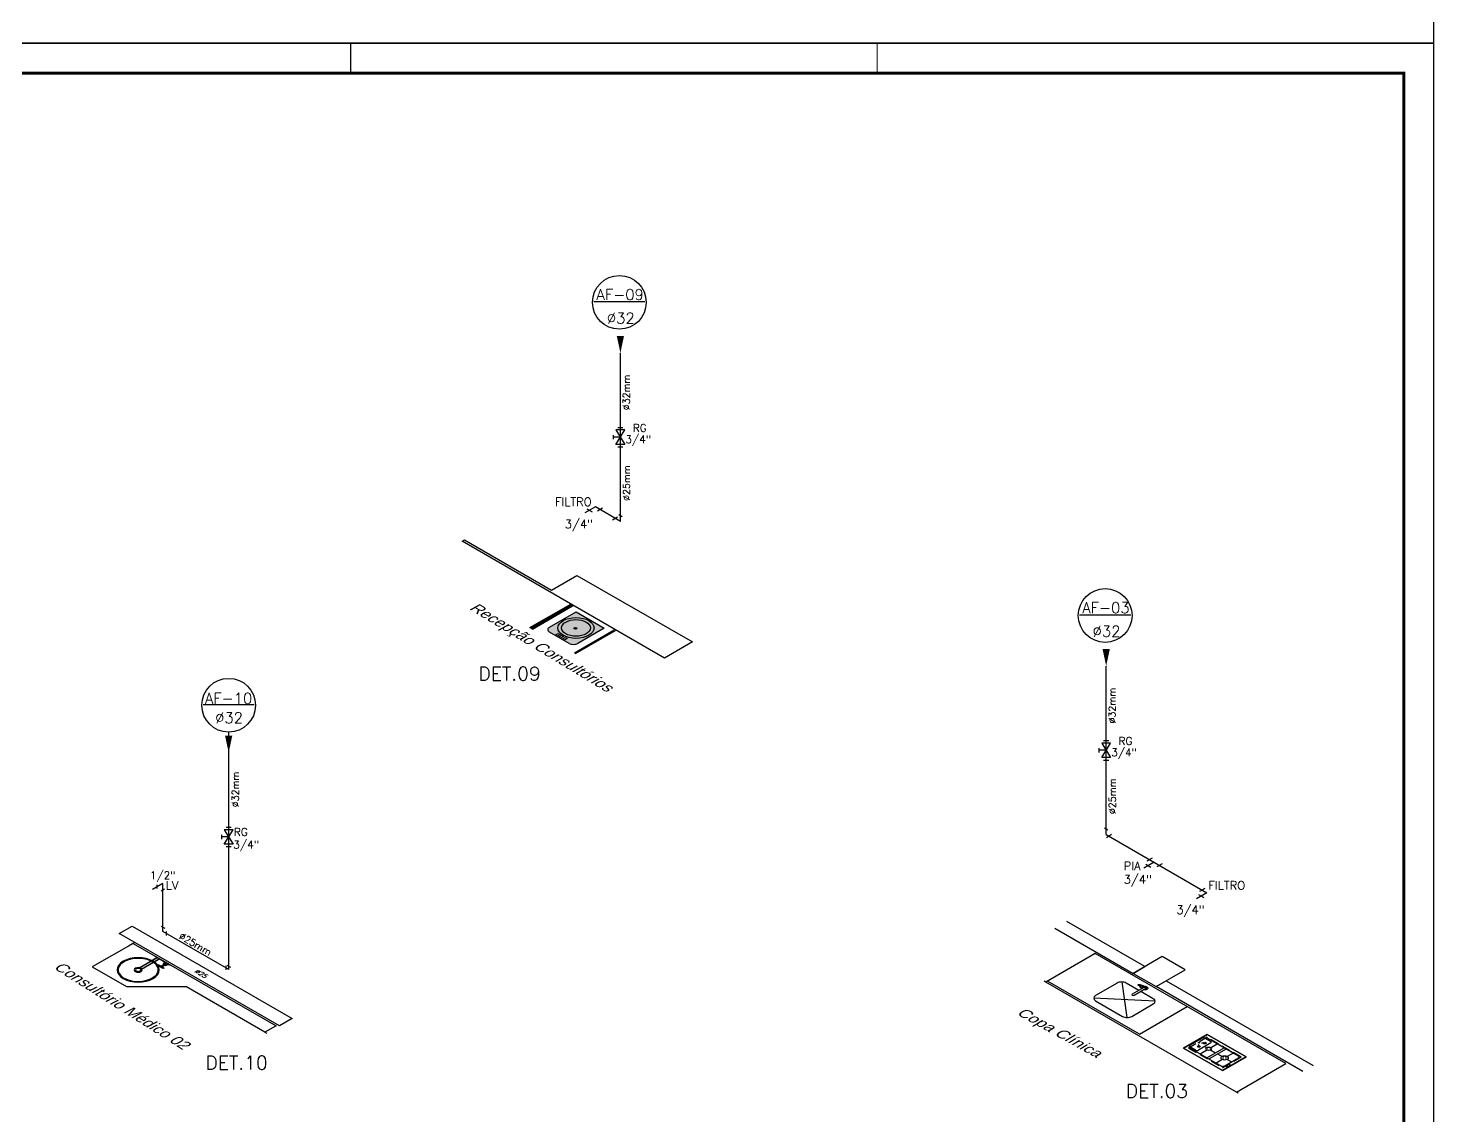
# Model space of a CAD drawing. Header units: millimetres. Extents: x 1573 to 2177, y 1587 to 1932.
# Drawn here: x 1921.84 to 1968.55, y 1836.68 to 1872.83 of the extents above; entities that cross this region are included whole.
import ezdxf
from ezdxf.enums import TextEntityAlignment as Align

# ---------------------------------------------------------------- set-up
doc = ezdxf.new("R2010")
doc.units = ezdxf.units.MM
doc.header["$LTSCALE"] = 0.03
doc.linetypes.add('CONTINU', pattern=[0])
doc.linetypes.add('HIDDEN', pattern=[9.524999999999999, 6.35, -3.175])
for name, color, linetype in [('-HIDRO', 8, 'Continuous'), ('A-PEN-Y', 2, 'Continuous'), ('AF', 2, 'Continuous'), ('CONEXAO_AG_FRIA', 3, 'Continuous'), ('CONEXÃO_HIDRÁULICA', 2, 'Continuous'), ('Diametro', 2, 'Continuous'), ("LINHA - PROJETU'S", 1, 'Continuous'), ("PRANCHA - PROJETU'S", 7, 'Continuous'), ('Prumadas_L', 1, 'Continuous'), ('Prumadas_Q', 3, 'Continuous'), ('Prumadas_T', 2, 'Continuous')]:
    doc.layers.add(name, color=color, linetype=linetype)
doc.styles.add('ARIAL', font='arial.ttf')
doc.styles.add('ROMANS', font='romans.shx', dxfattribs={"height": 0.1})
doc.styles.add('TCTUBOS-TXT', font='txt.shx')

# ---------------------------------------------------------------- blocks, each defined once
blk = doc.blocks.new('ADFSGASDFG')
at = {"layer": "PRANCHA - PROJETU'S", "color": 1}
for p, q in [((360.6780754445781, 107.3461309066749), (276.5780754445781, 107.3461309066749)), ((360.6780754445781, 47.94613090667491), (360.6780754445781, 107.3461309066749)), ((276.5780754445781, 47.94613090667491), (360.6780754445781, 47.94613090667491))]:
    blk.add_line(p, q, dxfattribs=at)
at = {"layer": "PRANCHA - PROJETU'S", "color": 4, "const_width": 0.1}
blk.add_lwpolyline([(279.0780754445781, 106.3461309066749), (359.6780754445781, 106.3461309066749), (359.6780754445781, 48.94613090667491), (279.0780754445781, 48.94613090667491)], close=True, dxfattribs=at)
blk = doc.blocks.new('2')
at = {"layer": '-HIDRO'}
h = blk.add_hatch(color=256, dxfattribs=at)
h.dxf.hatch_style = 1
h.paths.add_polyline_path([(-0.2416141096371873, 0.4166727078349729), (-0.2230947403588444, 0.39815333855663), (-0.368497939600466, 0.2527501393150086), (-0.3782427378742631, 0.2615244329798778), (-0.3870172756165232, 0.2712695418556371)])
h = blk.add_hatch(color=256, dxfattribs=at)
h.dxf.hatch_style = 1
h.paths.add_polyline_path([(-0.2517453393757852, 0.4360446335957396), (-0.2277341196645395, 0.4120334138844939), (-0.2323544651512009, 0.4074130633489865), (-0.2563656873868695, 0.4314242855846552)])
h = blk.add_hatch(color=256, dxfattribs=at)
h.dxf.hatch_style = 1
h.paths.add_polyline_path([(-0.2277341196645395, 0.4120334138844939), (-0.1309616141275786, 0.3152609083475329), (-0.1355835628869633, 0.310642161084749), (-0.2323544651512009, 0.4074130633489865)])
h = blk.add_hatch(color=256, dxfattribs=at)
h.dxf.hatch_style = 1
h.paths.add_polyline_path([(-0.1779652459613595, 0.3530238441591451), (-0.1412211074644418, 0.3162797056622275), (-0.1448590450412019, 0.312641576827325), (-0.1816033747963424, 0.3493859065824654)])
h = blk.add_hatch(color=256, dxfattribs=at)
h.dxf.hatch_style = 1
h.paths.add_polyline_path([(-0.2276021711661491, 0.3124901709825391), (-0.2089024827861723, 0.2937903537099213), (-0.216479942209972, 0.2859439934704281), (-0.2351794717876559, 0.3046435878701669)])
h = blk.add_hatch(color=256, dxfattribs=at)
h.dxf.hatch_style = 1
h.paths.add_polyline_path([(-0.2085387179251029, 0.293426588848852), (-0.2008181401879336, 0.2857061400031223), (-0.2086647370867089, 0.2781287612556997), (-0.2161159549825188, 0.2855800049812106)])
h = blk.add_hatch(color=256, dxfattribs=at)
h.dxf.hatch_style = 1
h.paths.add_polyline_path([(-0.1843106206619351, 0.3172103308487431), (-0.1770345563292056, 0.3099342665160136), (-0.2010404133703887, 0.2859284094748305), (-0.2083165384388732, 0.293204413071805)])
h = blk.add_hatch(color=256, dxfattribs=at)
h.dxf.hatch_style = 1
h.paths.add_polyline_path([(-0.200454454361299, 0.285342325285048), (-0.1817548452325586, 0.2666427161563076), (-0.1896014430058545, 0.2590654010917983), (-0.2083008140373353, 0.2777648369447843)])
h = blk.add_hatch(color=256, dxfattribs=at)
h.dxf.hatch_style = 1
h.paths.add_polyline_path([(-0.1827741080741792, 0.3297339642027542), (-0.1645109707895423, 0.3114708269181173), (-0.1715410271291354, 0.3044407373159435), (-0.1898042143076435, 0.3227039244944515)])
h = blk.add_hatch(color=256, dxfattribs=at)
h.dxf.hatch_style = 1
h.paths.add_polyline_path([(-0.174691106507848, 0.3424736382939711), (-0.1517713133296159, 0.3195538451157389), (-0.1621825887914174, 0.3091424449199925), (-0.1851025067036748, 0.3320623628322499)])
for p, q in [((-0.5533272158218097, 0.7659107812955881), (-0.4472611986466291, 0.8719767984705413)), ((-0.4472611986466291, 0.8719767984707687), (0.8833283936496628, -0.4586127938268874)), ((0.7772623764717537, -0.5646788110050238), (-0.5533272158218097, 0.7659107812955881)), ((-0.4389612871764257, 0.6232605813952432), (-0.7783725421450072, 0.2838493264259796)), ((-0.4248191515521285, 0.6374027170199952), (-0.4778521601401735, 0.5843697084310406)), ((-0.4248191515525832, 0.6374027170186309), (-0.4389612871764257, 0.6232605813950158)), ((-0.4389612871764257, 0.6232605813950158), (0.7489781052172475, -0.56467881099843)), ((-0.7783725421450072, 0.2838493264259796), (-0.4945232157188002, -2.273736754432321e-13)), ((-0.4945232157188002, -2.273736754432321e-13), (0, 0)), ((0.6568284581080661, -0.6568284581069292), (0, 0)), ((0.8833283936496628, -0.4586127938268874), (0.7772623764717537, -0.5646788110050238)), ((0.7489781052172475, -0.56467881099843), (0.6568284581080661, -0.6568284581069292)), ((0.6568284581080661, -0.6568284581069292), (0.6709705937314538, -0.670970593730317))]:
    blk.add_line(p, q, dxfattribs=at)
at = {"layer": '-HIDRO', "linetype": 'CONTINU'}
for p, q in [((-0.3873621599628173, 0.2716143596773598), (-0.2419589607211957, 0.4170175589189813)), ((-0.3870173088788089, 0.2712695085933514), (-0.2416141096371873, 0.416672707834973)), ((-0.368497939600466, 0.2527501393150086), (-0.2230947403588444, 0.39815333855663)), ((-0.3681531758300378, 0.2524053755445803), (-0.2227499765884162, 0.3978085747862019)), ((-0.2563656873868695, 0.4314242855846552), (-0.2517453539280753, 0.4360446190434494)), ((-0.1355835483346732, 0.3106421465324588), (-0.2563656873868695, 0.4314242855846552)), ((-0.1309616141275786, 0.3152609083475329), (-0.2517453476913566, 0.436044641911311)), ((-0.1816033747963424, 0.3493859065824654), (-0.1779652459613595, 0.3530238441591451)), ((-0.3873806849867139, 0.270906290481464), (-0.3873803710736117, 0.2709105542929154)), ((-0.3786062391390824, 0.2611612880526635), (-0.3873806849867139, 0.270906290481464)), ((-0.3873803710736117, 0.2709105542929154), (-0.3873764315697669, 0.2709174915619419)), ((-0.3873764315697669, 0.2709174915619419), (-0.3873690140761297, 0.2709275076730115)), ((-0.3873690265495672, 0.270927495199574), (-0.38735832856124, 0.2709403344485845)), ((-0.3870173213522464, 0.2712694961199139), (-0.3873621724362548, 0.2716143472039223)), ((-0.387318486558939, 0.2709835401012092), (-0.3872475048044002, 0.2710547588497743)), ((-0.387141102854949, 0.271156196400521), (-0.3871731864250242, 0.2711260628328259)), ((-0.3870172880898, 0.2712695293823603), (-0.3871410467248018, 0.2711562525306682)), ((-0.3782428318478248, 0.2615245373480642), (-0.3870172756165232, 0.2712695418556371)), ((-0.3688612367103622, 0.2523868422051123), (-0.3786062620069439, 0.2611612651848019)), ((-0.368497939600466, 0.2527501393150086), (-0.3782428422422489, 0.2615245269536401)), ((-0.3688500439454557, 0.2523911039376308), (-0.3688578439555386, 0.2523868255738891)), ((-0.3688400278343861, 0.252398521431268), (-0.3688500439454557, 0.2523911039376308)), ((-0.3688272010588132, 0.2524092069461576), (-0.3688400278343861, 0.252398521431268)), ((-0.3687840058006125, 0.2524490385540346), (-0.3687127766576233, 0.2525200307029974)), ((-0.3686265108749539, 0.252610229753034), (-0.3685957536390814, 0.2526431573541701)), ((-0.3685957993748046, 0.252643111618447), (-0.3684979188114571, 0.2527501601040174)), ((-0.3681531883034753, 0.2524053630711428), (-0.3684979520739035, 0.2527501268415711)), ((-0.2351794942565418, 0.3046435646027806), (-0.2276021711667404, 0.3124901709819267)), ((-0.189601443151034, 0.2590654012369783), (-0.2351793133927431, 0.304643429474705)), ((-0.2089024827861723, 0.2937903537099213), (-0.2276019965396604, 0.3124899963548467)), ((-0.2164799410040494, 0.2859439947191453), (-0.2089024827861723, 0.2937903537099213)), ((-0.2161159225178912, 0.285580038599853), (-0.2085387179251029, 0.293426588848852)), ((-0.208758887345281, 0.2936508370589773), (-0.2089024827861723, 0.2937903537099213)), ((-0.2085653069785148, 0.2934572566922112), (-0.208758887345281, 0.2936508370589773)), ((-0.2008181486486506, 0.2857061318326941), (-0.2086647051343682, 0.2781287921117498)), ((-0.208544919265738, 0.293435234968768), (-0.2085653069785148, 0.2934572566922112)), ((-0.2085387179251029, 0.293426588848852), (-0.2085449109501666, 0.2934352100220537)), ((-0.2008181403330792, 0.2857061401482655), (-0.2085387179251029, 0.293426588848852)), ((-0.208316475847746, 0.2932044756629323), (-0.1843106206619351, 0.3172103308487431)), ((-0.2004544607067373, 0.2853423191570489), (-0.2083008300920179, 0.2777648214402478)), ((-0.2010404115150164, 0.2859284113302027), (-0.1770345563292056, 0.3099342665160136)), ((-0.2008095836056764, 0.2856998826775635), (-0.2008181403330792, 0.2857061401482655)), ((-0.2007875514877287, 0.285679501201425), (-0.2008095836056764, 0.2856998826775635)), ((-0.2005939877521054, 0.2854859374658018), (-0.2007875514877287, 0.285679501201425)), ((-0.2004544711011614, 0.2853423420249104), (-0.2005939877521054, 0.2854859374658018)), ((-0.1817548617185217, 0.2666427326422707), (-0.2004544711011614, 0.2853423420249104)), ((-0.1898042143076435, 0.3227039244944515), (-0.1827741704413403, 0.3297339018361834)), ((-0.1715410271291354, 0.3044407373159435), (-0.1898042143076435, 0.3227039244944515)), ((-0.1817548367718075, 0.2666427243266993), (-0.1896014514666054, 0.2590653929214068)), ((-0.1851025067036748, 0.3320623628322499), (-0.174691137691307, 0.3424736071108857)), ((-0.1621825887914175, 0.3091424449199925), (-0.1851025067036748, 0.3320623628322499)), ((-0.1448590450412019, 0.312641576827325), (-0.1816033747963424, 0.3493859065824654)), ((-0.1715410271291354, 0.3044407373159435), (-0.1645110331562607, 0.3114707645511038)), ((-0.1621825887914175, 0.3091424449199925), (-0.1517713445127012, 0.3195538139322799)), ((-0.1448590450412019, 0.312641576827325), (-0.1412211074644418, 0.3162797056622275)), ((-0.1309616141275786, 0.3152609083475329), (-0.1355835628869633, 0.310642161084749))]:
    blk.add_line(p, q, dxfattribs=at)
at = {"layer": '-HIDRO'}
for points in [[(-0.2727911935850596, 0.117679232849431, 1), (-0.5202785669981755, 0.3651666062625474, 1)], [(-0.3728800295886768, 0.2177680688527826, 1), (-0.4201897309929253, 0.2650777702570312, 1)], [(-0.3806249724412303, 0.2255130117053361, 1), (-0.4124447881403719, 0.2573328274044778, 1)]]:
    blk.add_lwpolyline(points, format="xyb", close=True, dxfattribs=at)
blk.add_lwpolyline([(-0.5047384166516306, 0.3676412114898454, 1563.580026749659), (-0.5044151673401087, 0.3679176078470335)], format="xyb", dxfattribs=at)
at = {"layer": '-HIDRO', "linetype": 'CONTINU'}
for points in [[(-0.3873806849867139, 0.270906290481464), (-0.3875003731473398, 0.2711376776131824), (-0.3874934026159472, 0.2713908848157776), (-0.3873621724362548, 0.2716143472039223)], [(-0.3873377454323743, 0.2709631877295707), (-0.3873453500265289, 0.2709549303628191), (-0.3873522415599127, 0.2709472945853921), (-0.38735832856124, 0.2709403344485845)], [(-0.387318486558939, 0.2709835401012092), (-0.3873243968544943, 0.2709773595495026), (-0.3873300743137286, 0.2709713827295367), (-0.3873355023058206, 0.2709656054832847)], [(-0.3872475048044002, 0.2710547588497743), (-0.3872241463521694, 0.2710774354246671), (-0.3871991892304105, 0.2711013780462316), (-0.3871731988984617, 0.2711260503593884)], [(-0.3786062391390824, 0.2611612880526635), (-0.378549481176837, 0.2612041049522845), (-0.3784189079275271, 0.2613346782015943), (-0.37824292331903, 0.2615245872415731)], [(-0.3786062391390824, 0.2611612880526635), (-0.3785634305551131, 0.2612180543305606), (-0.3784328552269506, 0.2613486296587231), (-0.3782429295557487, 0.2615246142671399)], [(-0.3688612367103622, 0.2523868422051123), (-0.3686298578942152, 0.2522671623600579), (-0.3683766423759683, 0.2522741245757986), (-0.3681531883034753, 0.2524053630711428)], [(-0.3688043394622555, 0.252429781759452), (-0.3688126155390026, 0.2524221584553017), (-0.3688202575531483, 0.2524152773163421), (-0.3688272010588132, 0.2524092069461576)], [(-0.3687840058006125, 0.2524490385540346), (-0.368790175957895, 0.2524431386529032), (-0.3687961486201555, 0.2524374653513743), (-0.3688019300241129, 0.252432033201577)], [(-0.3687127766576233, 0.2525200307029974), (-0.3686854724646681, 0.2525481914002902), (-0.3686565446556314, 0.2525784330702529), (-0.3686265337426547, 0.2526102068853333)]]:
    blk.add_lwpolyline(points, dxfattribs=at)
at = {"layer": '-HIDRO', "style": 'ARIAL'}
blk.add_text('Consultório Médico 02', height=0.1151999999999127, rotation=312.3609809715558, dxfattribs=at).set_placement((-0.5424940592129097, -0.2626671387247264), align=Align.MIDDLE_CENTER)
at = {"layer": '-HIDRO', "ltscale": 100, "style": 'TCTUBOS-TXT'}
blk.add_text('%%C25', height=0.05, rotation=315.0000000000046, dxfattribs=at).set_placement((0.1110978833448826, 0.1663650366003822), align=Align.CENTER)
blk = doc.blocks.new('*U235', base_point=(2541.546156235056, 289.3285959357818))
at = {"linetype": 'Continuous'}
blk.add_line((2532.599452394996, 286.5893559960991), (2532.599452394996, 292.0678358754644), dxfattribs=at)
for p, q in [((2535.796156270408, 298.66273917744), (2547.296156199705, 279.9944526941235)), ((2547.296156199705, 298.6611193981234), (2535.796156270408, 298.66273917744)), ((2535.796156270408, 279.9960724734401), (2547.296156199705, 298.6611193981234)), ((2538.212822901723, 301.9952626277823), (2544.87948956839, 301.9952626277823)), ((2541.546156235056, 289.3285959357818), (2532.599452394996, 289.3285959357818)), ((2547.296156199705, 279.9944526941235), (2535.796156270408, 279.9960724734401)), ((2538.212822901723, 276.6619292437822), (2544.87948956839, 276.6619292437822))]:
    blk.add_line(p, q)
blk = doc.blocks.new('3')
at = {"layer": '-HIDRO'}
for p, q in [((-0.1440816380943488, 0.783642458823806), (-0.7934383767631061, 1.432999197492336)), ((-0.892433326129094, 1.334004248125893), (-0.2430765874607914, 0.684647509457136)), ((-0.5570319983078207, 0.9703186490555709), (-0.9671536947164441, 0.5601969526464927)), ((1.026887197887163, -0.6136005471391854), (-0.5570319983078207, 0.9703186490555709)), ((-0.001953175076550906, 0.9257709218416039), (-0.2430765874607914, 0.6846475094573634)), ((0.1889656558439583, 0.7348520909210947), (-0.001953175076550906, 0.9257709218416039)), ((-0.2430765874607914, 0.684647509457136), (-0.1440816380943488, 0.783642458823806)), ((-0.05215775654028221, 0.4937286785368542), (0.1889656558439583, 0.7348520909210947)), ((-0.2430765874607914, 0.6846475094573634), (-0.05215775654028221, 0.4937286785368542)), ((-0.9671536947164441, 0.5601969526464927), (-0.9812958303402866, 0.5743390882701078)), ((0.6167663422904752, -1.02372177014513), (-0.9671536947164441, 0.5601969526464927)), ((-0.1893359155803864, -0.1893359155801591), (-0.9530115590921469, 0.5743390882705626)), ((-0.3743963528570475, 0.5448424626852102), (-0.5540721860540998, 0.3651666294886127)), ((-0.3351835588516678, 0.5603175510157143), (-0.2938252558149088, 0.05023181707861113)), ((-0.1947205195790502, 0.440031559788622), (-0.2995314209936168, 0.5448424612038707)), ((-0.05215775654028221, 0.4937286785368542), (0.03340216398305529, 0.579288599059737)), ((1.167479874862011, -0.7259089528654386), (-0.05215775654028221, 0.4937286785368542)), ((0.03340216398305529, 0.579288599059737), (1.253039795385348, -0.6403490323427832)), ((-0.07493663017771723, 0.3202476703875163), (-0.1797475329092322, 0.4250585731192587)), ((-0.05946154036496409, 0.2845955325287832), (-0.5695472743016126, 0.3259538355655422)), ((-0.5540721845725329, 0.2903016976254094), (-0.3294773937561786, 0.065706906809055)), ((-0.2546124618922931, 0.06570690532680601), (-0.07493662869524087, 0.2453827385234035)), ((-0.1893359155803864, -0.1893359155801591), (0.2066433253737614, 0.2066433253739888)), ((0.2284344538593102, -0.3490014220160734), (0.3309547238139313, -0.2464811520620958)), ((0.40185878092977, -0.3173852091779347), (0.2993385109754704, -0.4199054791322339)), ((0.40185878092977, -0.3173852091779347), (0.2993385109754704, -0.4199054791322339)), ((0.3544556256589864, -0.2464811520624173), (0.40185878092977, -0.2938843073332011)), ((0.6331366849290087, -0.5078179411644604), (0.3783702711199444, -0.2530515273541092)), ((0.3939773559212474, -0.3914221434703932), (0.4553591215777733, -0.3300403778138676)), ((0.6331366849283655, -0.5078179411651036), (0.4222813669354836, -0.296962623172221)), ((0.2758376091304154, -0.4199054791325554), (0.2284344538596317, -0.3725023238617716)), ((0.2369871097551977, -0.3944346887182124), (0.4917535235652266, -0.6492011025282421)), ((0.3139759602146343, -0.4714235391770062), (0.3753577258718032, -0.4100417735198374)), ((0.3513709092602924, -0.3674353268588824), (0.3753577258718032, -0.3914221434703932)), ((0.3712594084626996, -0.5287069874250716), (0.5126425698258386, -0.387323826061933)), ((0.5303202393550841, -0.4050014955921434), (0.388937077992106, -0.5463846569551212)), ((0.3939773559212474, -0.4100417735198374), (0.4419509891445906, -0.4580154067431808)), ((0.5262219219464628, -0.523666709496252), (0.5876036876029886, -0.4622849438397265)), ((0.4462205262398496, -0.603668105202865), (0.5076022918970186, -0.5422863395456963)), ((0.459628658673997, -0.4756930762732303), (0.5076022918970186, -0.523666709496252)), ((0.5152544254106033, -0.649201102528242), (0.633136684928687, -0.5313188430101585)), ((0.5262219219464628, -0.5422863395456963), (0.5741955551698059, -0.5902599727690396)), ((0.6167663422904752, -1.02372177014513), (1.026887197887163, -0.6136005471391854)), ((1.167479874862011, -0.7259089528654386), (1.167479874862011, -0.7259089528654386)), ((0.630908287874945, -1.0378637157296), (0.6167663422904752, -1.02372177014513))]:
    blk.add_line(p, q, dxfattribs=at)
at = {"layer": '-HIDRO', "linetype": 'HIDDEN', "ltscale": 0.5}
for p, q in [((0.3721852883347765, -0.2359265434899953), (0.2178798452880528, -0.3902319865364916)), ((0.6550280008088976, -0.5187692559643438), (0.3721852883347765, -0.2359265434899953)), ((0.2178798452880528, -0.3902319865364916), (0.5007225577621739, -0.67307469901084)), ((0.5007225577621739, -0.67307469901084), (0.6550280008088976, -0.5187692559643438))]:
    blk.add_line(p, q, dxfattribs=at)
at = {"layer": '-HIDRO', "linetype": 'CONTINU'}
blk.add_lwpolyline([(-0.1725040024157352, 0.4622479296522215), (-0.249385783935395, 0.3853660309014231, 0.9999999999999998), (-0.2347840680736226, 0.3707643150401054), (-0.1402615086622063, 0.4652868717530509, 0.9999999999999998), (-0.15486322722154, 0.4798885903128394), (-0.1625571817180571, 0.4721946844008471)], format="xyb", dxfattribs=at)
at = {"layer": '-HIDRO', "linetype": 'CONTINU', "extrusion": (0, 0, -1)}
for points in [[(0.1931738302923804, 0.5097139322651856, 0.6457513110647096), (0.1983296889357007, 0.5233550520265453, 0.6457513110647103), (0.1846885691729767, 0.5181991933841346)], [(0.1931738302923804, 0.5097139322651856, -0.2152504370214427), (0.1870160074413434, 0.5120413705326428, -0.2152504370214419), (0.1846885691729767, 0.5181991933841346)], [(0.1739833397955408, 0.4781491039825596, -0.1512520617131755), (0.1725040024157352, 0.4622479296522215, 0.9999999833546326)], [(0.1531237397762197, 0.4990087031221719, -0.2972891857703544), (0.1739833397955408, 0.4781491039825596)], [(0.1625571817180571, 0.4721946844008471, 2.50662756314521), (0.1479555154064656, 0.4575929198999802)], [(0.1579023328895346, 0.4476461643696439, -0.6683948140124802), (0.1226207338122549, 0.4829275332440375, -0.3608591662082825), (0.1531237397762197, 0.4990087031221719)]]:
    blk.add_lwpolyline(points, format="xyb", dxfattribs=at)
at = {"layer": '-HIDRO', "linetype": 'CONTINU'}
for points in [[(-0.1931738302923804, 0.5097139322651856), (-0.1871602531682584, 0.5037003551410635)], [(-0.1680684156485768, 0.5072358806075954), (-0.1758465716748105, 0.5150140366340565), (-0.1899886728683668, 0.5008719354405002), (-0.1822105168421331, 0.4930937794140391)], [(-0.1531237397762197, 0.4990087031221719), (-0.16470966645511, 0.5105946298010622), (-0.1855692660346904, 0.4897350302214818), (-0.1739833397955408, 0.4781491039825596)], [(-0.1846885691729767, 0.5181991933841346), (-0.1786749920488546, 0.5121856162600125)], [(-0.1625571817180571, 0.4721946844008471), (-0.1725040024157352, 0.4622479296522215)]]:
    blk.add_lwpolyline(points, dxfattribs=at)
at = {"layer": '-HIDRO'}
for points in [[(0.1754534384164648, -0.3902319865365519), (0.5007225577623019, -0.71550110588239), (0.6974544076799255, -0.518769255964767), (0.3721852883340884, -0.1935001366189289)], [(0.1754534384164648, -0.3902319865365519), (0.3721852883340884, -0.1935001366189289), (0.6974544076799255, -0.518769255964767), (0.5007225577623019, -0.71550110588239)], [(0.3001147296171371, -0.351329326304482), (0.3042067983639734, -0.3514470037300845), (0.3043887846634245, -0.34511868336033), (0.3002967159159451, -0.3450010059353706)], [(0.3352649087058922, -0.316179147215727), (0.3353825861314947, -0.3202712159625632), (0.3290542657617402, -0.3204532022620143), (0.3289365883367808, -0.316361133514535)]]:
    blk.add_lwpolyline(points, close=True, dxfattribs=at)
at = {"layer": '-HIDRO', "extrusion": (0.04528912528135104, 0.9989739211467186, 0), "elevation": -0.3039092597099037}
blk.add_lwpolyline([(-0.3776125441339862, 0.02492647059179373), (-0.3776125441339862, 0.02492647059179373, -0.1447060525105109), (-0.3663437369469837, 0.02700367647414563, -0.1404771322399521), (-0.3547243411339518, 0.02492647059179373), (-0.3547243411339518, 0.02492647059179373), (-0.3776125441339862, 0.02492647059179373)], format="xyb", dxfattribs=at)
at = {"layer": '-HIDRO', "extrusion": (-0.9989739211467186, -0.04528912528134826, 0), "elevation": -0.287133782049586}
blk.add_lwpolyline([(0.3929329349531707, 0.02492647059179374), (0.3929329349531707, 0.02492647059179374, 0.1447060525105109), (0.3816641277658614, 0.02700367647414564, 0.1404771322399521), (0.3700447319526472, 0.02492647059179374), (0.3700447319526472, 0.02492647059179374), (0.3929329349531707, 0.02492647059179374)], format="xyb", dxfattribs=at)
at = {"layer": '-HIDRO'}
for centre, radius in [((0.3049312172453336, -0.3127702836059296), 0.005055516275900727), ((0.3521169925517241, -0.3193310720160065), 0.01149326958865105), ((0.3032666544174166, -0.3681814101503139), 0.01149326958865105), ((0.3846675408965253, -0.4007319584951153), 0.02341708943340825), ((0.5169121069217407, -0.5329765245209742), 0.03137805272921594), ((0.5368291056056111, -0.6533596580032051), 0.005055516275900727), ((0.5580869421809185, -0.632101821427898), 0.005055516275900727)]:
    blk.add_circle(centre, radius, dxfattribs=at)
for centre, radius, start, end in [((-0.3369638861847761, 0.5074099960129388), 0.0529374999999885, 44.99999999999079, 135.0000000000092), ((-0.5166397193813737, 0.3277341628163413), 0.0529374999999885, 135.0000000000092, 224.9999999999908), ((-0.1123690953688765, 0.2828152051965844), 0.0529374999999885, 315.0000000000092, 44.99999999999079), ((-0.292044928565474, 0.1031393719999869), 0.0529374999999885, 224.9999999999908, 315.0000000000092), ((0.24018490478232, -0.3607518729390833), 0.01661764705881548, 134.9999999999999, 224.9999999999999), ((0.3427051747366195, -0.2582316029847841), 0.01661764705881548, 44.99999999999993, 134.9999999999999), ((0.3666198201964522, -0.2648019782776014), 0.016617647059731, 45.00000000156324, 119.8127591704173), ((0.3901083300074032, -0.3056347582555679), 0.01661764705881548, 314.9999999999999, 44.99999999999993), ((0.248737560677886, -0.3826842377955241), 0.01661764705881548, 160.5102482360689, 224.9999999999999), ((0.2875880600531037, -0.4081550282098671), 0.01661764705881548, 224.9999999999999, 314.9999999999999), ((0.6213862340059988, -0.5195683920874703), 0.01661764705881548, 314.9999999999999, 44.99999999999993), ((0.503503974487915, -0.6374506516055538), 0.01661764705881548, 224.9999999999999, 314.9999999999999)]:
    blk.add_arc(centre, radius, start, end, dxfattribs=at)
at = {"layer": '-HIDRO', "style": 'ARIAL'}
blk.add_text('Copa Clínica', height=0.1151999999999127, rotation=316.5343228338134, dxfattribs=at).set_placement((-0.8620930467224923, -0.1567466591567754), align=Align.MIDDLE_CENTER)
blk = doc.blocks.new('*U236', base_point=(2541.546156235056, 289.3285959357818))
at = {"linetype": 'Continuous'}
blk.add_line((2532.599452394996, 286.5893559960991), (2532.599452394996, 292.0678358754644), dxfattribs=at)
for p, q in [((2535.796156270408, 298.66273917744), (2547.296156199705, 279.9944526941235)), ((2547.296156199705, 298.6611193981234), (2535.796156270408, 298.66273917744)), ((2535.796156270408, 279.9960724734401), (2547.296156199705, 298.6611193981234)), ((2538.212822901723, 301.9952626277823), (2544.87948956839, 301.9952626277823)), ((2541.546156235056, 289.3285959357818), (2532.599452394996, 289.3285959357818)), ((2547.296156199705, 279.9944526941235), (2535.796156270408, 279.9960724734401)), ((2538.212822901723, 276.6619292437822), (2544.87948956839, 276.6619292437822))]:
    blk.add_line(p, q)
blk = doc.blocks.new('WEWE')
at = {"layer": '-HIDRO'}
h = blk.add_hatch(color=256, dxfattribs=at)
h.dxf.hatch_style = 1
edge = h.paths.add_edge_path()
edge.add_line((-0.4624487345656263, -0.2497523257360683), (-0.2420744432144896, -0.0296196085475493))
edge.add_line((-0.2420744432144915, -0.02961960854753443), (-0.008027063186997835, -0.2639238327214372))
edge.add_line((-0.008027063186986538, -0.2639238327214457), (-0.2284013545377817, -0.4840565499103066))
edge.add_arc((-0.2637372994056193, -0.4486818272927167), 0.04999999999972714, 224.9685789816482, 314.9685789816645, ccw=False)
edge.add_line((-0.2991120220232233, -0.4840177721605414), (-0.4624875123141022, -0.320462993221599))
edge.add_arc((-0.4271127896971194, -0.285127048353047), 0.0499999999997982, 134.9685789827393, 224.9685789827556, ccw=False)
for p, q in [((-1.188180851902871, 0.9856911995991595), (-1.168381862028582, 1.005490189473221)), ((0.4926119669771651, -0.695101619279967), (-1.188180851902871, 0.9856911995991595)), ((-1.168381862028582, 1.005490189473221), (-0.4464258384373352, 0.283534165881747)), ((-0.4464258384373352, 0.283534165881747), (-0.234293804081517, 0.4956662002375651)), ((-0.234293804081517, 0.4956662002375651), (0.7245429912063628, -0.4631705950507694)), ((-0.624616747291384, -0.2566954149438061), (-0.2852054923232572, 0.08271584002795862)), ((-0.603403543856075, -0.2779086183788877), (-0.2703562499191321, 0.05513867556169316)), ((-0.361896720990444, 0.006024611359634946), (-0.361896720990444, -0.03640179551098299)), ((-0.3518967209911352, 0.0160246113600806), (-0.3518967209906805, -0.02640179551053734)), ((-0.3418967209904622, 0.0260246113600715), (-0.3418967209909169, -0.01640179551077381)), ((-0.3318967209906987, 0.03602461136028978), (-0.3318967209906987, -0.00640179551055553)), ((-0.3218967209904804, 0.04602461136050806), (-0.3218967209904804, 0.003598204489662749)), ((-0.3118967209907169, 0.05602461136049897), (-0.3118967209907169, 0.01359820448942628)), ((-0.3018967209904986, 0.06602461136048987), (-0.3018967209904986, 0.02359820448964456)), ((-0.291896720990735, 0.07602461136048078), (-0.291896720990735, 0.03359820448986284)), ((-0.2818967209905168, 0.07940706868794223), (-0.2818967209905168, 0.04359820449008112)), ((-0.2718967209907532, 0.06940706868772395), (-0.2718967209907532, 0.05359820449007202)), ((-0.4818967209907896, -0.1139753886416202), (-0.4818967209903349, -0.1564017955126928)), ((-0.4718967209910261, -0.1039753886416293), (-0.4718967209910261, -0.1464017955122472)), ((-0.4618967209908078, -0.09397538864141097), (-0.4618967209908078, -0.1364017955122563)), ((-0.4518967209905895, -0.08397538864096532), (-0.4518967209905895, -0.126401795512038)), ((-0.4418967209903713, -0.07397538864120179), (-0.4418967209903713, -0.1164017955118197)), ((-0.4318967209906077, -0.06397538864098351), (-0.4318967209906077, -0.1064017955116014)), ((-0.4218967209908442, -0.05397538864076523), (-0.4218967209908442, -0.09640179551138317)), ((-0.4118967209906259, -0.04397538864054695), (-0.4118967209906259, -0.08640179551161964)), ((-0.4018967209908624, -0.03397538864078342), (-0.4018967209904076, -0.07640179551140136)), ((-0.3918967209901894, -0.02397538864033777), (-0.3918967209910988, -0.06640179551141046)), ((-0.3818967209908806, -0.01397538864034686), (-0.3818967209908806, -0.05640179551141955)), ((-0.3718967209906623, -0.003975388640355959), (-0.3718967209906623, -0.04640179551120127)), ((-0.591896720990917, -0.223975388642657), (-0.591896720990917, -0.2664017955137297)), ((-0.5818967209906987, -0.2139753886426661), (-0.5818967209906987, -0.2564017955137388)), ((-0.5718967209904804, -0.2039753886426752), (-0.5718967209904804, -0.2464017955135205)), ((-0.5618967209902621, -0.1939753886426843), (-0.5618967209902621, -0.2364017955135296)), ((-0.5518967209904986, -0.1839753886422386), (-0.5518967209909533, -0.2264017955130839)), ((-0.541896720990735, -0.1739753886422477), (-0.541896720990735, -0.216401795513093)), ((-0.5318967209905168, -0.1639753886422568), (-0.5318967209905168, -0.2064017955128747)), ((-0.5218967209907532, -0.1539753886420385), (-0.5218967209902985, -0.1964017955128838)), ((-0.5118967209909897, -0.1439753886418202), (-0.5118967209909897, -0.1864017955128929)), ((-0.5018967209907714, -0.1339753886418293), (-0.5018967209903167, -0.1764017955126747)), ((-0.4918967209905531, -0.1239753886416111), (-0.4918967209905531, -0.1664017955124564)), ((-0.603403543856075, -0.2779086183788877), (-0.624616747291384, -0.2566954149438061)), ((-0.6218967209906623, -0.2539753886433118), (-0.6218967209906623, -0.2594154412438456)), ((-0.611896720990444, -0.2439753886430935), (-0.611896720990444, -0.2694154412440639)), ((-0.6018967209906805, -0.2339753886431026), (-0.6018967209906805, -0.2764017955139479)), ((-0.2558605609028746, -0.6197947470830059), (0.07435830590929982, -0.2895758802685577)), ((-0.2452539591854475, -0.630401348800433), (0.08496490762672693, -0.3001824819859849)), ((0.02054159938880508, -0.3433925867894914), (0.02054159938880508, -0.3646057902246866)), ((0.03054159938856862, -0.3333925867893868), (0.03054159938856861, -0.3546057902245821)), ((0.0405415993887869, -0.3233925867893959), (0.04054159938878689, -0.3446057902244775)), ((0.05054159938855043, -0.3133925867892913), (0.05054159938855043, -0.3346057902244866)), ((0.06054159938876871, -0.3033925867891867), (0.06054159938876871, -0.324605790224382)), ((0.07054159938853224, -0.2933925867891958), (0.07054159938853224, -0.3146057902242774)), ((0.08054159938875052, -0.2957591737530265), (0.08054159938875052, -0.3046057902241728)), ((-0.09945840061154054, -0.4633925867902917), (-0.09945840061154056, -0.4846057902256007)), ((-0.08945840061132226, -0.4533925867901871), (-0.08945840061132226, -0.4746057902254961)), ((-0.07945840061110399, -0.4433925867901962), (-0.07945840061110399, -0.4646057902253915)), ((-0.06945840061134045, -0.4333925867900916), (-0.06945840061134045, -0.4546057902252869)), ((-0.05945840061112218, -0.423392586789987), (-0.05945840061112218, -0.444605790225296)), ((-0.04945840061135864, -0.4133925867899961), (-0.04945840061135864, -0.4346057902251914)), ((-0.03945840061114036, -0.4033925867898915), (-0.03945840061114037, -0.4246057902250868)), ((-0.02945840061137683, -0.3933925867897869), (-0.02945840061137683, -0.4146057902250959)), ((-0.01945840061115854, -0.383392586789796), (-0.01945840061115855, -0.4046057902249913)), ((-0.009458400611395011, -0.3733925867896914), (-0.009458400611395015, -0.3946057902248867)), ((0.000541599388823269, -0.3633925867895869), (0.0005415993888232655, -0.3846057902247821)), ((0.0105415993885868, -0.353392586789596), (0.0105415993885868, -0.3746057902247912)), ((0.7245429912063628, -0.4631705950507694), (0.4926119669771651, -0.695101619279967)), ((-0.2194584006114314, -0.5833925867910921), (-0.2194584006114314, -0.604605790226401)), ((-0.2094584006112132, -0.5733925867909875), (-0.2094584006112132, -0.5946057902264101)), ((-0.1994584006114496, -0.5633925867909966), (-0.1994584006114496, -0.5846057902263055)), ((-0.1894584006112313, -0.553392586790892), (-0.1894584006112313, -0.574605790226201)), ((-0.1794584006114678, -0.5433925867907874), (-0.1794584006114678, -0.5646057902260964)), ((-0.1694584006112495, -0.5333925867907965), (-0.1694584006112495, -0.5546057902261055)), ((-0.159458400611486, -0.5233925867906919), (-0.159458400611486, -0.5446057902260009)), ((-0.1494584006112677, -0.5133925867905873), (-0.1494584006112677, -0.5346057902258963)), ((-0.1394584006115042, -0.5033925867905964), (-0.1394584006115042, -0.5246057902259054)), ((-0.1294584006112859, -0.4933925867904918), (-0.1294584006112859, -0.5146057902258008)), ((-0.1194584006115224, -0.4833925867903872), (-0.1194584006115224, -0.5046057902256962)), ((-0.1094584006113041, -0.4733925867903963), (-0.1094584006113041, -0.4946057902255916)), ((-0.2452539591854475, -0.6304013488006603), (-0.2558605609028746, -0.6197947470832332)), ((-0.2494584006111768, -0.6133925867912922), (-0.2494584006111768, -0.6261969073748332)), ((-0.2394584006114132, -0.6033925867911876), (-0.2394584006114132, -0.6246057902266102)), ((-0.229458400611195, -0.5933925867911967), (-0.229458400611195, -0.6146057902265056))]:
    blk.add_line(p, q, dxfattribs=at)
blk.add_lwpolyline([(-0.4624487345656263, -0.2497523257360683), (-0.2420744432144915, -0.02961960854753443), (-0.008027063186986538, -0.2639238327214457), (-0.2284013545377803, -0.4840565499103207, -0.4142135623730951), (-0.2991120220232233, -0.4840177721605414), (-0.4624875123141123, -0.3204629932216108, -0.4142135623730951)], format="xyb", close=True, dxfattribs=at)
for points in [[(-0.4160988052440473, -0.3636084325358127), (-0.3912375750098818, -0.3387744551669414), (-0.3736855781692157, -0.3563457136103239), (-0.3985468084033812, -0.3811796909791951)], [(-0.3879286791635934, -0.3918094725790127), (-0.3630674489294279, -0.3669754952101414), (-0.3455154520887049, -0.3845467536535807), (-0.3703766823228705, -0.409380731022452)], [(-0.3584604671996487, -0.4213100230282123), (-0.3335992369654832, -0.396476045659341), (-0.3160472401248171, -0.4140473041027235), (-0.3409084703589826, -0.4388812814715948)]]:
    blk.add_lwpolyline(points, close=True, dxfattribs=at)
blk.add_circle((-0.2424999038704385, -0.2611888988671467), 0.15, dxfattribs=at)
at = {"layer": '-HIDRO', "ltscale": 0.003}
for centre, radius in [((-0.2424999038704385, -0.2611888988671467), 0.12), ((-0.2477164533297014, -0.2663997299480911), 0.0127833614885098)]:
    blk.add_circle(centre, radius, dxfattribs=at)
at = {"layer": '-HIDRO', "style": 'ARIAL'}
blk.add_text('Recepção Consultórios', height=0.1151999999999127, rotation=313.6828827688312, dxfattribs=at).set_placement((-0.5386790687894913, -0.5280397466465074), align=Align.MIDDLE_CENTER)

msp = doc.modelspace()

# ---------------------------------------------------------------- linework, layer by layer
at = {"layer": 'A-PEN-Y'}
for p, q in [((1940.404782217639, 1856.854927457714), (1940.577987298398, 1856.754927457715)), ((1940.926536898426, 1856.880343973147), (1940.753331817671, 1856.780343973147)), ((1941.426290870398, 1856.584202704273), (1941.253085789643, 1856.484202704273)), ((1957.843899818227, 1846.026752294108), (1957.670694737472, 1845.926752294107)), ((1958.979447611023, 1845.044489447912), (1959.152652691782, 1844.944489447913)), ((1959.18871923982, 1845.250317707314, 25.33831923312954), (1959.015514159065, 1845.150317707314, 25.33831923312954)), ((1959.52520875941, 1845.056048124325), (1959.352003678655, 1844.956048124325)), ((1960.731103170524, 1844.033170208891), (1960.904308251282, 1843.933170208892)), ((1960.940374799321, 1844.238998468293, 25.33831923312954), (1960.767169718566, 1844.138998468293, 25.33831923312954)), ((1926.258255851945, 1842.990884431922), (1926.373725905783, 1842.924217765255)), ((1926.424150130019, 1842.809491068657), (1926.424150130019, 1842.676157735324)), ((1928.408996033087, 1841.663539752223), (1928.408996033087, 1841.53020641889)), ((1928.442669045867, 1841.690445416873), (1928.558139099706, 1841.623778750206))]:
    msp.add_line(p, q, dxfattribs=at)
at = {"layer": 'AF'}
for p, q in [((1941.519088719144, 1856.438234019948), (1941.519088719144, 1862.038188627733)), ((1940.687670533497, 1856.918253103025), (1940.341260371983, 1856.718253103024)), ((1957.66414328007, 1846.030532048074), (1957.66414328007, 1851.63048665586)), ((1928.500404072786, 1841.544098629228), (1928.500404072786, 1849.43433716315)), ((1959.262335926881, 1845.107815093223), (1958.915925765368, 1844.907815093222)), ((1926.315990878861, 1844.405402491366), (1925.969580717348, 1844.205402491367)), ((1926.315990878861, 1842.805270174762), (1926.315990878861, 1844.405402491366)), ((1961.013991486382, 1844.096495854202), (1960.667581324868, 1843.896495854201))]:
    msp.add_line(p, q, dxfattribs=at)
at = {"layer": 'AF', "ltscale": 100}
for p, q in [((1941.519088719144, 1856.438234019948), (1940.687670533497, 1856.918253103025)), ((1957.66414328007, 1846.030532048074), (1961.013991486381, 1844.096496284418)), ((1928.500404072786, 1841.544098629228), (1926.315990878861, 1842.805270174762))]:
    msp.add_line(p, q, dxfattribs=at)
at = {"layer": 'CONEXÃO_HIDRÁULICA'}
for p, q in [((1941.57520716531, 1856.586590183142), (1941.462970272978, 1856.651390183142)), ((1957.720261726236, 1846.178888211268), (1957.608024833904, 1846.243688211268)), ((1926.128317414613, 1844.23366947113), (1926.128317414613, 1844.36326947113)), ((1926.259872432695, 1844.157002491366), (1926.372109325027, 1844.221802491366))]:
    msp.add_line(p, q, dxfattribs=at)
at = {"layer": "LINHA - PROJETU'S", "color": 1, "const_width": 0.03}
msp.add_lwpolyline([(1950.054897127379, 1872.334442239732), (1950.054897127379, 1871.334442239732)], dxfattribs=at)
at = {"layer": "PRANCHA - PROJETU'S", "color": 1}
msp.add_line((1932.554897174018, 1871.334442239732), (1932.554897174018, 1872.334442239732), dxfattribs=at)
msp.add_lwpolyline([(1967.554897174018, 1849.084442239732), (1967.554897174018, 1871.334442239732), (1950.054898330044, 1871.334442239732)], dxfattribs=at)
at = {"layer": 'Prumadas_L'}
for p, q in [((1940.635474188251, 1863.741538352076), (1942.332814874002, 1863.741538352076)), ((1956.780528749178, 1853.333836380202), (1958.477869434928, 1853.333836380202)), ((1927.651733729913, 1850.350328293553), (1929.349074415662, 1850.350328293553))]:
    msp.add_line(p, q, dxfattribs=at)
for points in [[(1941.519088719144, 1862.038188627733), (1941.399015816833, 1862.601534434616), (1941.639161621455, 1862.601534434616)], [(1957.66414328007, 1851.63048665586), (1957.544070377759, 1852.193832462742), (1957.784216182381, 1852.193832462742)], [(1928.500404072786, 1848.75253807391), (1928.380331170475, 1849.315883880791), (1928.620476975098, 1849.315883880791)]]:
    msp.add_solid(points, dxfattribs=at)
at = {"layer": 'Prumadas_Q'}
for centre in [(1941.484144531127, 1863.718347221673), (1957.629199092053, 1853.310645249799), (1928.500404072786, 1850.327137163149)]:
    msp.add_circle(centre, 0.8928000000000001, dxfattribs=at)

# ---------------------------------------------------------------- block references
at = {"layer": 'AF', "xscale": 4, "yscale": 2.3094, "zscale": 4}
for name, p in [('WEWE', (1941.012894851077, 1853.500139076039)), ('3', (1959.529371420399, 1839.835903117339)), ('2', (1927.079440106135, 1840.975576112623))]:
    msp.add_blockref(name, p, dxfattribs=at)
at = {"layer": 'CONEXAO_AG_FRIA', "xscale": 0.02560000000084983, "yscale": 0.02559999999994034, "zscale": 2.56}
for name, p in [('*U236', (1941.519088719155, 1859.238188627805)), ('*U236', (1957.664143280081, 1848.830486655931)), ('*U235', (1928.500404072784, 1845.952424045594))]:
    msp.add_blockref(name, p, dxfattribs=at)
at = {"layer": "PRANCHA - PROJETU'S", "color": 1}
for p in [(1607.876821729439, 1824.388311333057), (1607.876821729439, 1764.988311333056)]:
    msp.add_blockref('ADFSGASDFG', p, dxfattribs=at)

# ---------------------------------------------------------------- texts
at = {"layer": 'CONEXAO_AG_FRIA', "style": 'ROMANS'}
for s, height, p in [('RG', 0.2560000000000001, (1941.930924617844, 1859.416551859394)), ('3/4"', 0.2560000000000001, (1941.684435064364, 1859.038260393746)), ('FILTRO', 0.28, (1939.34245790677, 1856.948123673297)), ('3/4"', 0.28, (1939.670723403232, 1856.209465895708)), ('RG', 0.2560000000000001, (1958.07597917877, 1849.00884988752)), ('3/4"', 0.2560000000000001, (1957.829489625291, 1848.630558421873)), ('RG', 0.2560000000000001, (1928.673003955161, 1845.986785692694)), ('3/4"', 0.2560000000000001, (1928.653420063475, 1845.568002599739)), ('PIA', 0.28, (1958.245388796616, 1844.849027885906)), ('1/2"', 0.2560000000000001, (1925.879764884638, 1844.548590403565)), ('3/4"', 0.28, (1958.245388796616, 1844.399027885906)), ('LV', 0.28, (1926.409662782303, 1844.205620670238)), ('FILTRO', 0.28, (1961.058268143897, 1844.20064405896)), ('3/4"', 0.28, (1959.997044356116, 1843.387708646885))]:
    msp.add_text(s, height=height, dxfattribs=at).set_placement(p)
at = {"layer": 'CONEXAO_AG_FRIA', "char_height": 0.4559092929302224, "width": 9.75187881478632, "attachment_point": 1, "style": 'ROMANS'}
for s, insert in [('DET.09', (1936.799034695866, 1851.604235815507)), ('DET.10', (1927.726389782753, 1838.672779988003)), ('DET.03', (1958.313512872093, 1837.735026179331))]:
    msp.add_mtext(s, dxfattribs=dict(at, insert=insert))
at = {"layer": 'Diametro', "style": 'ROMANS'}
for s, rotation, p in [('%%C32mm', 90, (1941.832211565159, 1860.722650935189)), ('%%C25mm', 90, (1941.837102330193, 1857.708816308791)), ('%%C32mm', 90, (1957.977266126085, 1850.314948963315)), ('%%C32mm', 90, (1928.836437348443, 1847.527914633224)), ('%%C25mm', 90, (1957.98215689112, 1847.301114336918)), ('%%C25mm', 330.0000000000609, (1927.336116269347, 1842.291131963605))]:
    msp.add_text(s, height=0.2304, rotation=rotation, dxfattribs=at).set_placement(p, align=Align.CENTER)
at = {"layer": 'Prumadas_T', "style": 'ROMANS'}
for s, p in [('AF-09', (1941.510461930389, 1863.796422686165)), ('%%C32', (1941.531024022055, 1863.013108766423)), ('AF-03', (1957.655516491316, 1853.388720714292)), ('%%C32', (1957.676078582982, 1852.605406794549)), ('AF-10', (1928.500404072786, 1850.376119395904)), ('%%C32', (1928.512339375698, 1849.7274582126))]:
    msp.add_text(s, height=0.36, dxfattribs=at).set_placement(p, align=Align.CENTER)

doc.saveas('drawing.dxf')
